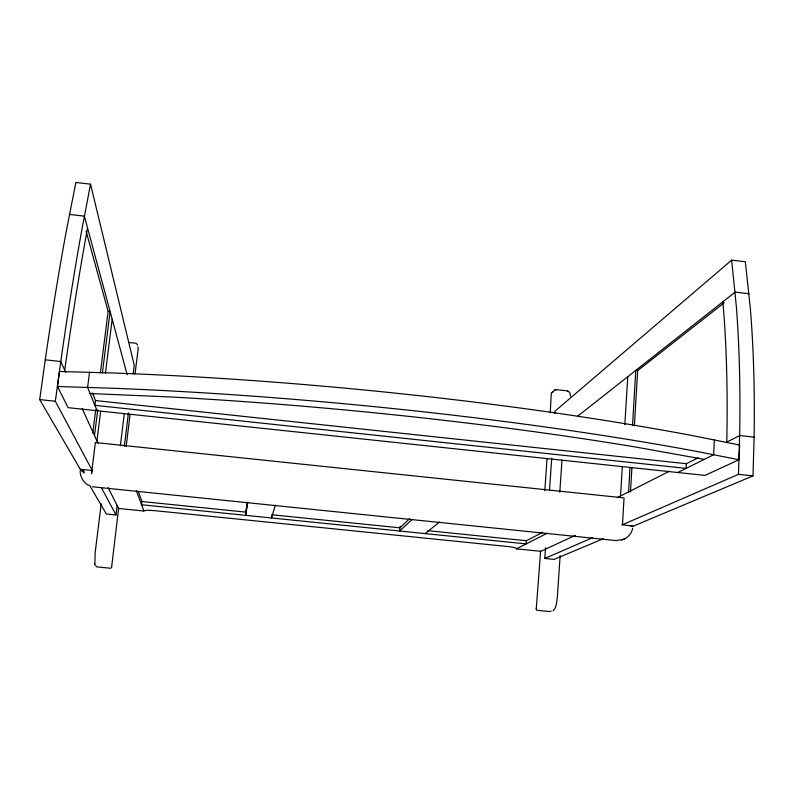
<?xml version="1.0" encoding="UTF-8"?>
<svg xmlns="http://www.w3.org/2000/svg" width="794" height="794" viewBox="0 0 794 794"><rect width="100%" height="100%" fill="white"/><g stroke="black" fill="none" stroke-linecap="round" stroke-linejoin="round"><path stroke-width="1.19" d="M111.656 566.717L111.557 567.313A1.399 1.37 -31.6 0 1 110.098 568.196L97.354 566.946A1.896 1.846 -31.2 0 1 95.766 565.626M632.818 526.333L753 475.894L754.121 435.916A444.183 110.773 -84.8 0 0 750.32 308.29L745.328 261.742L731.651 260.134L554.966 411.213L554.788 413.684M621.801 525.013L738.47 474.346L739.671 434.348A444.451 107.647 -84.8 0 0 736.366 306.683L731.651 260.134M739.016 459.706L739.69 445.057L693.539 435.817A620.719 87.042 5.4 0 0 114.118 373.021L59.471 371.483L57.496 386.519L68.105 407.659L705.003 475.408L739.016 459.706L692.775 450.684A621.603 82.923 5.4 0 0 112.232 388.226L57.496 386.519M714.362 439.985L713.637 454.754L677.778 472.509M698.125 457.781L686.373 463.706L686.125 468.381L94.893 405.337L95.498 400.563L92.451 392.931M628.57 491.923L630.029 467.368M632.5 425.634L635.786 370.401L637.661 370.609L724.168 302.822M630.476 492.121L631.935 467.577M634.396 425.842L637.661 370.609M81.454 470.475L81.851 470.753A4 0.586 -0.7 0 1 83.836 470.634L84.134 473.065L80.263 469.254L92.263 470.495L55.332 401.258L60.969 360.258A457.265 42.41 -83.5 0 1 81.663 230.736L90.526 184.178L75.887 182.451L66.706 229.009A457.552 45.913 -83.5 0 0 45.437 358.57L39.7 399.59L80.79 470.157M620.531 495.992L622.317 466.495M624.838 424.691L627.726 376.743M559.8 492.22L561.983 460.103M560.137 555.611L557.309 597.624C556.455 601.931 556.822 607.827 553.001 610.755M536.248 609.087L540.595 551.175M544.803 490.682L547.046 458.585M550.222 412.91L551.264 393.735A1.886 1.806 42.7 0 1 552.991 392.206M603.202 538.769L554.033 559.403L544.783 558.46L545.528 547.791M549.478 490.603L551.711 458.237M526.432 540.337L526.174 543.9L141.58 504.736L142.007 501.113M400.077 526.243L399.66 531.017L412.116 519.484M271.717 515.564L271.469 517.966L275.399 505.083M246.398 508.12L245.634 515.336L247.748 502.245M89.504 485.134L106.317 513.996L115.993 514.978L117.194 505.163M124.38 446.238L128.439 412.93M133.213 373.825L134.255 365.22L90.526 184.178M118.703 507.862L111.597 567.194M126.186 446.347L130.087 414.359M135.03 373.756L138.255 348.219A1.945 1.876 -3.5 0 0 137.809 346.899M120.351 445.712L124.261 413.813M630.049 525.519L632.957 526.214L622.456 524.735L624.064 497.907L95.389 442.526L91.459 473.82L92.223 470.445M101.195 503.843L95.111 553.1L94.883 564.762M92.799 432.948L95.737 409.605M100.391 372.753L108.133 311.327L86.109 231.292M94.506 435.618L97.751 409.823M102.386 372.962L110.118 311.546L108.133 311.327M96.928 440.928L100.63 411.421M105.404 373.319L112.192 319.228M89.543 372.326L87.608 387.452L97.096 410.746M64.721 370.153L64.89 368.932A448.104 40.702 -83.5 0 1 84.948 242.279L87.539 227.987M246.646 505.718L247.033 503.297M246.865 504.924L247.242 502.523M247.53 502.443L245.971 512.13L141.967 501.52L138.225 491.347M536.278 608.631L536.258 609.216A1.36 1.31 64.5 0 0 537.469 610.348L549.646 611.539A1.836 1.777 64.3 0 0 551.115 610.973M632.719 528.189C631.786 533.111 628.292 537.538 623.558 539.275M409.734 518.601L399.938 527.831L271.796 514.76M551.751 392.722L554.718 390.053L556.485 389.685M425.098 533.608L439.509 522.065M577.714 416.145L735.135 292.142L749.01 293.75M542.739 532.278L526.402 540.734L427.827 530.67M617.266 497.649L669.402 471.209M108.113 487.566L118.604 508.468L143.952 511.038A12.724 1.459 6.1 0 1 156.12 510.8L506.512 546.401A12.446 1.409 4.6 0 1 516.408 548.853L547.155 533.26M554.718 390.053L555.244 389.785M575.402 535.325L540.734 551.324L516.408 548.853M544.783 558.46L592.354 537.806M615.846 540.555L622.754 539.583M621.752 539.98L624.56 538.868M90.089 393.536L170.581 396.98A612.561 80.522 5.4 0 1 634.456 446.824L704.288 459.379M615.965 540.565L92.342 486.762M567.531 390.906L569.695 392.405L570.529 396.137M95.498 400.563L686.373 463.706M39.7 399.59L55.332 401.258M738.47 474.346L753 475.894M45.258 359.831L60.791 361.518L65.753 372.416M754.092 437.137L739.641 435.569L726.778 442.099L726.808 440.898A435.817 103.458 -84.8 0 0 724.019 316.042L722.877 301.799M128.559 342.422L136.062 343.266L137.61 344.963M556.167 389.656L567.859 390.936M69.475 214.42L84.343 216.147L127.189 374.738M88.501 485.303C83.479 482.534 80.184 476.956 80.125 471.229M101.414 487.645L115.993 514.978M82.179 408.533L97.95 443.181M136.27 490.603L143.952 511.038M94.675 563.929L94.804 564.534"/></g></svg>
